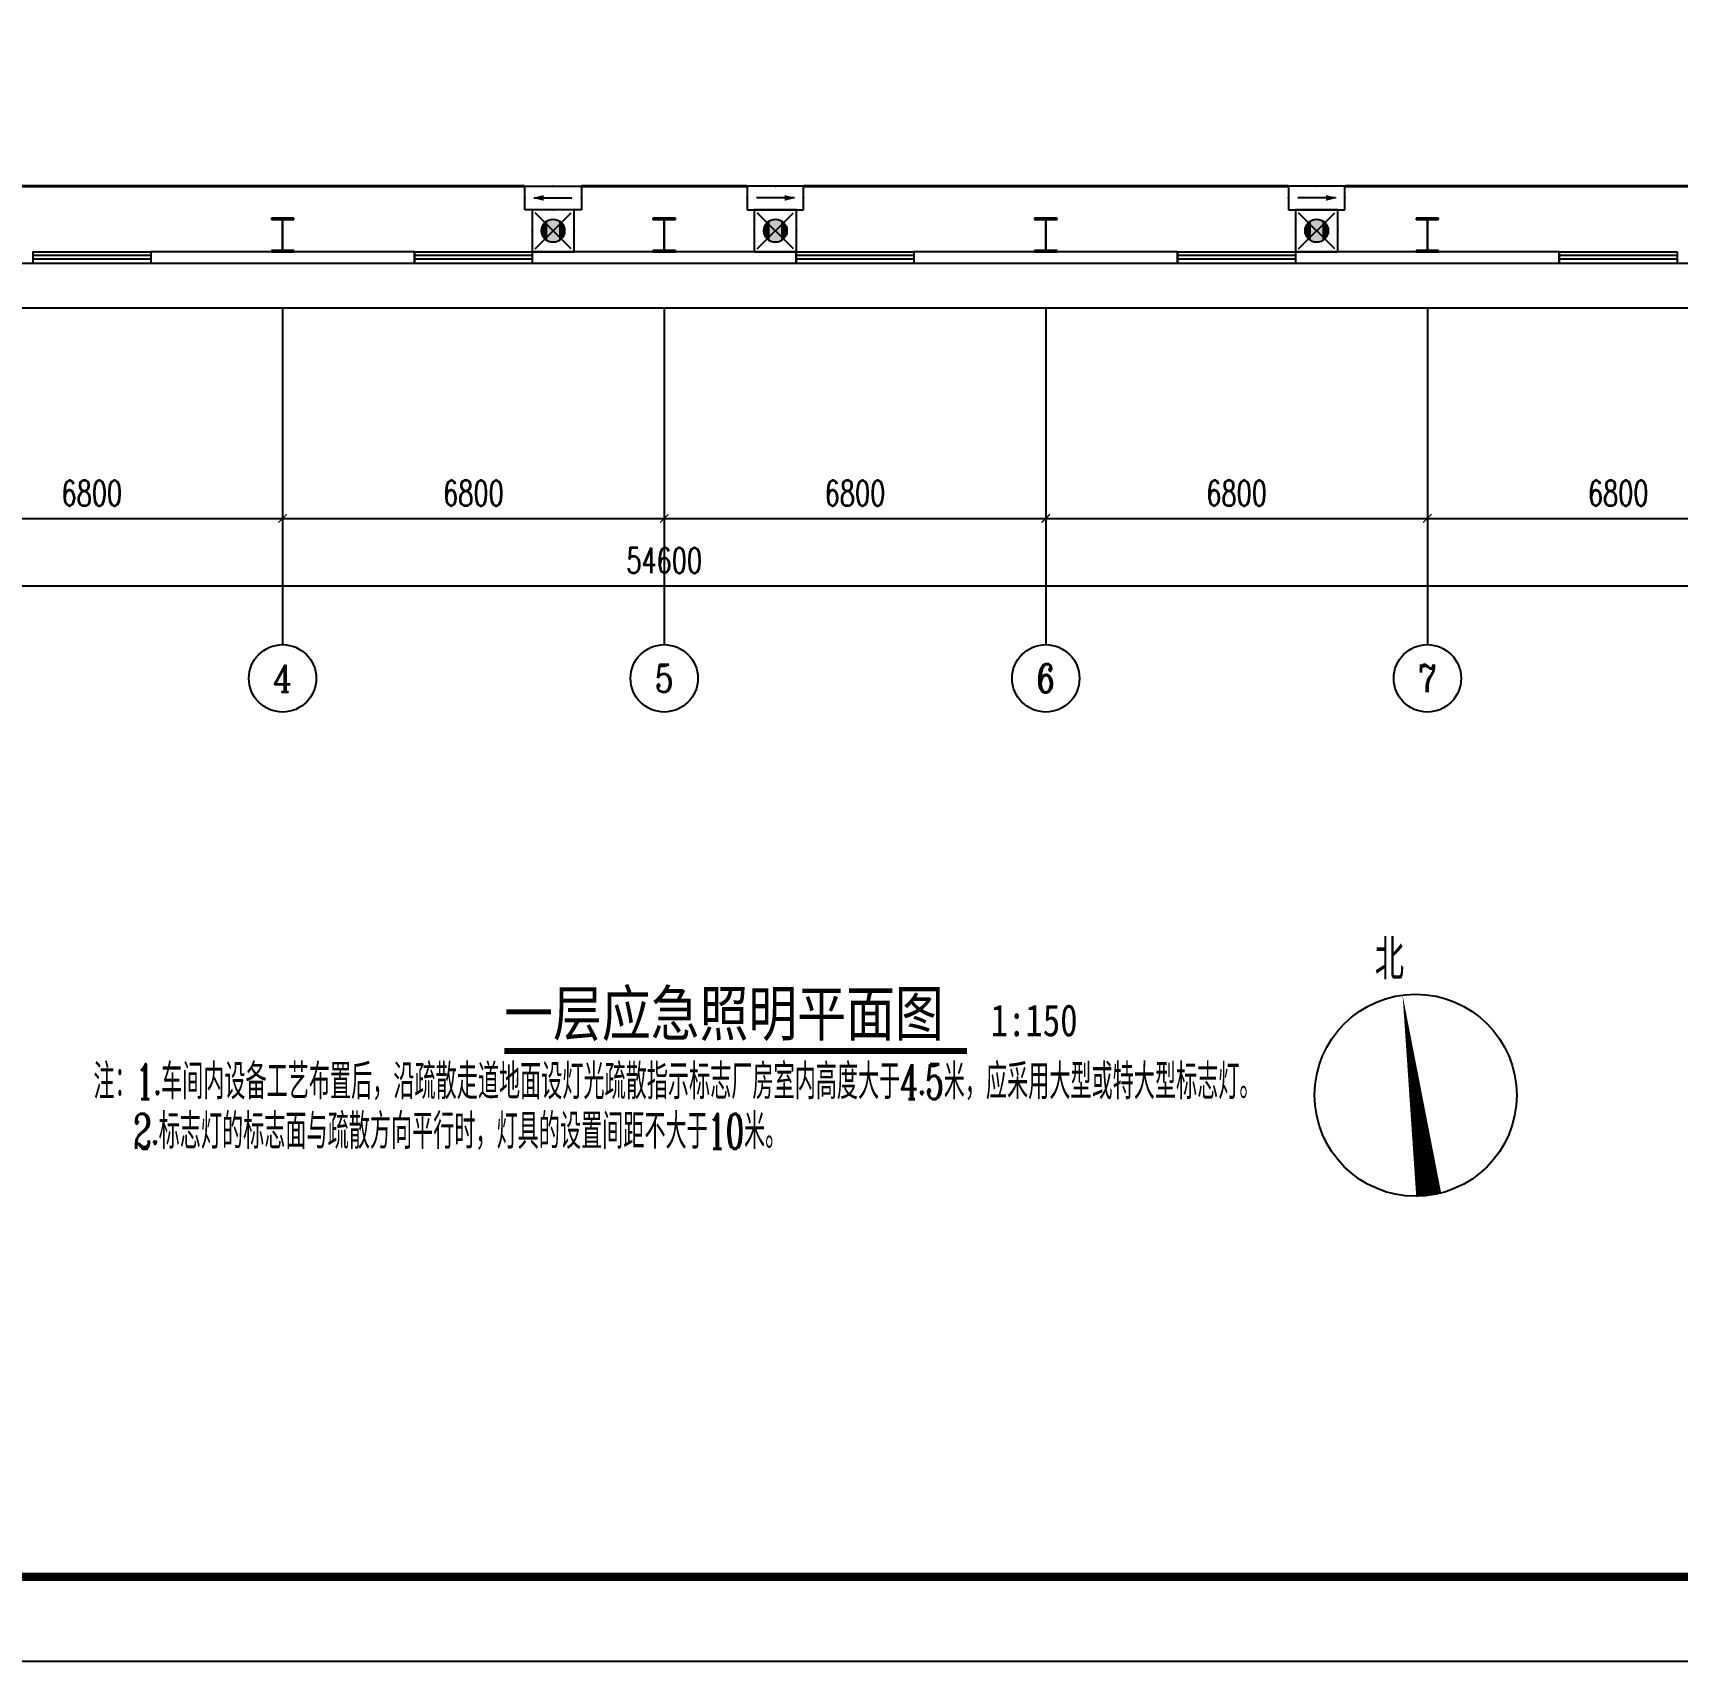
# Model space of a CAD drawing. Extents: x 1728470 to 1835391, y -157368 to 197905.
# Drawn here: x 1759900 to 1789200, y -24012 to 4998 of the extents above; entities that cross this region are included whole.
import ezdxf
from ezdxf.enums import TextEntityAlignment as Align

# ---------------------------------------------------------------- set-up
doc = ezdxf.new("R2010")
doc.units = 0
doc.header["$LTSCALE"] = 1000
doc.header["$MEASUREMENT"] = 0
doc.layers.get('0').update_dxf_attribs({"linetype": 'CONTINUOUS'})
doc.layers.get('DEFPOINTS').update_dxf_attribs({"linetype": 'CONTINUOUS'})
for name, color, linetype in [('AXIS', 3, 'CONTINUOUS'), ('AXIS_TEXT', 7, 'CONTINUOUS'), ('COLUMN', 99, 'CONTINUOUS'), ('DIM_SYMB', 3, 'CONTINUOUS'), ('EQUIP-照明', 3, 'CONTINUOUS'), ('GROUND', 2, 'CONTINUOUS'), ('PUB_TEXT', 7, 'CONTINUOUS'), ('PUB_TITLE', 4, 'CONTINUOUS'), ('TEL_SYMB', 3, 'CONTINUOUS'), ('TWT_TEXT', 7, 'CONTINUOUS'), ('WALL', 9, 'CONTINUOUS'), ('WINDOW', 99, 'CONTINUOUS'), ('WIRE-照明', 1, 'CONTINUOUS')]:
    doc.layers.add(name, color=color, linetype=linetype)
doc.styles.add('_TCH_AXIS', font='COMPLEX', dxfattribs={"bigfont": 'GBCBIG'})
doc.styles.add('_TCH_DIM', font='SIMPLEX', dxfattribs={"bigfont": 'GBCBIG'})
doc.styles.add('COMPLEX', font='COMPLEX')
doc.styles.add('DIM_FONT', font='SIMPLEX', dxfattribs={"width": 0.7, "bigfont": 'GBCBIG'})
doc.styles.get("Standard").update_dxf_attribs({"font": 'gbenor.shx', "bigfont": 'gbcbig.shx'})
doc.styles.add('STY53', font='COMPLEX', dxfattribs={"width": 0.6, "bigfont": 'HZTXT'})
doc.styles.add('新宋体', font='', dxfattribs={"width": 0.8})
doc.styles.get('新宋体').set_extended_font_data('NSimSun')
doc.dimstyles.new('DIMN150', dxfattribs={"dimscale": 1.5, "dimtxt": 300, "dimasz": 100, "dimexe": 250, "dimexo": 300, "dimgap": 150, "dimtad": 1, "dimdec": 0, "dimzin": 0, "dimtxsty": 'DIM_FONT', "dimblk": 'ARCHTICK', "dimcen": 0.09, "dimclrt": 7, "dimazin": 3, "dimtfac": 1, "dimtdec": 0, "dimtix": 1, "dimtmove": 0, "dimatfit": 3, "dimtolj": 1, "dimtzin": 0})

# ---------------------------------------------------------------- blocks, each defined once
blk = doc.blocks.new('_AXISO')
blk.add_circle((0, 0), 0.5)
at = {"layer": 'AXIS_TEXT', "style": 'COMPLEX', "width": 1.041667}
blk.add_attdef('A', text='', height=0.56, dxfattribs=at).set_placement((-0.25, -0.28), (0.25, -0.28), align=Align.FIT)
blk = doc.blocks.new('_ARCHTICK')
at = {"color": 0, "linetype": 'BYBLOCK', "const_width": 0.15}
blk.add_lwpolyline([(-0.5, -0.5), (0.5, 0.5)], dxfattribs=at)
blk = doc.blocks.new('*D48')
at = {"layer": 'AXIS', "color": 0}
for p, q in [((1913817, 67450), (1913817, 62575)), ((1968417, 67450), (1968417, 62575)), ((1913817, 62950), (1968417, 62950))]:
    blk.add_line(p, q, dxfattribs=at)
at = {"layer": 'DEFPOINTS', "color": 0}
for p in [(1913817, 67900), (1968417, 67900), (1968417, 62950)]:
    blk.add_point(p, dxfattribs=at)
at = {"layer": 'AXIS', "color": 0, "xscale": 150, "yscale": 150, "zscale": 150, "rotation": 180}
blk.add_blockref('_ARCHTICK', (1913817, 62950), dxfattribs=at)
at = {"layer": 'AXIS', "color": 0, "xscale": 150, "yscale": 150, "zscale": 150}
blk.add_blockref('_ARCHTICK', (1968417, 62950), dxfattribs=at)
at = {"layer": 'AXIS', "color": 7, "insert": (1941117, 63400), "char_height": 450, "attachment_point": 5, "style": 'DIM_FONT'}
blk.add_mtext('\\A1;54600', dxfattribs=at)
blk = doc.blocks.new('*D52')
at = {"layer": 'AXIS', "color": 0}
for p, q in [((1927517, 67450), (1927517, 63775)), ((1934317, 67450), (1934317, 63775)), ((1927517, 64150), (1934317, 64150))]:
    blk.add_line(p, q, dxfattribs=at)
at = {"layer": 'DEFPOINTS', "color": 0}
for p in [(1927517, 67900), (1934317, 67900), (1934317, 64150)]:
    blk.add_point(p, dxfattribs=at)
at = {"layer": 'AXIS', "color": 0, "xscale": 150, "yscale": 150, "zscale": 150, "rotation": 180}
blk.add_blockref('_ARCHTICK', (1927517, 64150), dxfattribs=at)
at = {"layer": 'AXIS', "color": 0, "xscale": 150, "yscale": 150, "zscale": 150}
blk.add_blockref('_ARCHTICK', (1934317, 64150), dxfattribs=at)
at = {"layer": 'AXIS', "color": 7, "insert": (1930917, 64600), "char_height": 450, "attachment_point": 5, "style": 'DIM_FONT'}
blk.add_mtext('\\A1;6800', dxfattribs=at)
blk = doc.blocks.new('*D53')
at = {"layer": 'AXIS', "color": 0}
for p, q in [((1934317, 67450), (1934317, 63775)), ((1941117, 67450), (1941117, 63775)), ((1934317, 64150), (1941117, 64150))]:
    blk.add_line(p, q, dxfattribs=at)
at = {"layer": 'DEFPOINTS', "color": 0}
for p in [(1934317, 67900), (1941117, 67900), (1941117, 64150)]:
    blk.add_point(p, dxfattribs=at)
at = {"layer": 'AXIS', "color": 0, "xscale": 150, "yscale": 150, "zscale": 150, "rotation": 180}
blk.add_blockref('_ARCHTICK', (1934317, 64150), dxfattribs=at)
at = {"layer": 'AXIS', "color": 0, "xscale": 150, "yscale": 150, "zscale": 150}
blk.add_blockref('_ARCHTICK', (1941117, 64150), dxfattribs=at)
at = {"layer": 'AXIS', "color": 7, "insert": (1937717, 64600), "char_height": 450, "attachment_point": 5, "style": 'DIM_FONT'}
blk.add_mtext('\\A1;6800', dxfattribs=at)
blk = doc.blocks.new('*D54')
at = {"layer": 'AXIS', "color": 0}
for p, q in [((1941117, 67450), (1941117, 63775)), ((1947917, 67450), (1947917, 63775)), ((1941117, 64150), (1947917, 64150))]:
    blk.add_line(p, q, dxfattribs=at)
at = {"layer": 'DEFPOINTS', "color": 0}
for p in [(1941117, 67900), (1947917, 67900), (1947917, 64150)]:
    blk.add_point(p, dxfattribs=at)
at = {"layer": 'AXIS', "color": 0, "xscale": 150, "yscale": 150, "zscale": 150, "rotation": 180}
blk.add_blockref('_ARCHTICK', (1941117, 64150), dxfattribs=at)
at = {"layer": 'AXIS', "color": 0, "xscale": 150, "yscale": 150, "zscale": 150}
blk.add_blockref('_ARCHTICK', (1947917, 64150), dxfattribs=at)
at = {"layer": 'AXIS', "color": 7, "insert": (1944517, 64600), "char_height": 450, "attachment_point": 5, "style": 'DIM_FONT'}
blk.add_mtext('\\A1;6800', dxfattribs=at)
blk = doc.blocks.new('*D55')
at = {"layer": 'AXIS', "color": 0}
for p, q in [((1947917, 67450), (1947917, 63775)), ((1954717, 67450), (1954717, 63775)), ((1947917, 64150), (1954717, 64150))]:
    blk.add_line(p, q, dxfattribs=at)
at = {"layer": 'DEFPOINTS', "color": 0}
for p in [(1947917, 67900), (1954717, 67900), (1954717, 64150)]:
    blk.add_point(p, dxfattribs=at)
at = {"layer": 'AXIS', "color": 0, "xscale": 150, "yscale": 150, "zscale": 150, "rotation": 180}
blk.add_blockref('_ARCHTICK', (1947917, 64150), dxfattribs=at)
at = {"layer": 'AXIS', "color": 0, "xscale": 150, "yscale": 150, "zscale": 150}
blk.add_blockref('_ARCHTICK', (1954717, 64150), dxfattribs=at)
at = {"layer": 'AXIS', "color": 7, "insert": (1951317, 64600), "char_height": 450, "attachment_point": 5, "style": 'DIM_FONT'}
blk.add_mtext('\\A1;6800', dxfattribs=at)
blk = doc.blocks.new('*D56')
at = {"layer": 'AXIS', "color": 0}
for p, q in [((1954717, 67450), (1954717, 63775)), ((1961517, 67450), (1961517, 63775)), ((1954717, 64150), (1961517, 64150))]:
    blk.add_line(p, q, dxfattribs=at)
at = {"layer": 'DEFPOINTS', "color": 0}
for p in [(1954717, 67900), (1961517, 67900), (1961517, 64150)]:
    blk.add_point(p, dxfattribs=at)
at = {"layer": 'AXIS', "color": 0, "xscale": 150, "yscale": 150, "zscale": 150, "rotation": 180}
blk.add_blockref('_ARCHTICK', (1954717, 64150), dxfattribs=at)
at = {"layer": 'AXIS', "color": 0, "xscale": 150, "yscale": 150, "zscale": 150}
blk.add_blockref('_ARCHTICK', (1961517, 64150), dxfattribs=at)
at = {"layer": 'AXIS', "color": 7, "insert": (1958117, 64600), "char_height": 450, "attachment_point": 5, "style": 'DIM_FONT'}
blk.add_mtext('\\A1;6800', dxfattribs=at)
blk = doc.blocks.new('$TCHSYS$WIN2D')
for p, q in [((-0.5, 0.5), (0.5, 0.5)), ((-0.5, 0.5), (-0.5, -0.5)), ((0.5, 0.5), (0.5, -0.5)), ((0.5, 0.167), (-0.5, 0.167)), ((0.5, -0.167), (-0.5, -0.167)), ((-0.5, -0.5), (0.5, -0.5))]:
    blk.add_line(p, q)
blk = doc.blocks.new('$EQUIP$00001167')
for p, q in [((-0.429, 0.429), (0.429, -0.429)), ((-0.429, -0.429), (0.429, 0.429))]:
    blk.add_line(p, q)
blk.add_lwpolyline([(-0.5, 0.5), (-0.5, -0.5), (0.5, -0.5), (0.5, 0.5)], close=True)
blk.add_circle((0, 0), 0.275)
for p in [(0, 0.5), (-0.5, 0), (0.5, 0), (0, -0.5)]:
    blk.add_point(p)
for points in [[(-0.238, 0.137), (0.238, 0.137), (-0.275, 0), (0.275, 0)], [(-0.238, -0.137), (0.238, -0.137), (-0.275, 0), (0.275, 0)], [(-0.137, 0.238), (0.137, 0.238), (-0.238, 0.137), (0.238, 0.137)], [(0, 0.275), (0, 0.275), (-0.137, 0.238), (0.137, 0.238)], [(-0.137, -0.238), (0.137, -0.238), (-0.238, -0.137), (0.238, -0.137)], [(0, -0.275), (0, -0.275), (-0.137, -0.238), (0.137, -0.238)]]:
    blk.add_solid(points)
at = {"flags": 9}
blk.add_attdef('A', (0, 0), '', height=0.00002, dxfattribs=at)
blk = doc.blocks.new('$EQUIP$00001686')
for p, q in [((0.72, 0.6), (-0.72, 0.6)), ((-0.72, 0.6), (-0.72, 0)), ((0.72, 0), (0.72, 0.6)), ((-0.72, 0), (0.72, 0))]:
    blk.add_line(p, q)
at = {"color": 7}
blk.add_line((-0.48, 0.3), (0.48, 0.3), dxfattribs=at)
for p in [(0, 0.6), (-0.72, 0.3), (0, 0), (0.72, 0.3)]:
    blk.add_point(p)
blk.add_solid([(-0.24, 0.228), (-0.528, 0.3), (-0.24, 0.372)])
blk = doc.blocks.new('DFW32')
at = {"layer": 'AXIS', "color": 8}
for p, q in [((1934316.8, 67900.2), (1934316.8, 61900.2)), ((1941116.8, 67900.2), (1941116.8, 61900.2)), ((1947916.8, 67900.2), (1947916.8, 61900.2)), ((1954716.8, 67900.2), (1954716.8, 61900.2))]:
    blk.add_line(p, q, dxfattribs=at)
at = {"layer": 'COLUMN', "color": 8}
for p, q in [((1934516.8, 69500.2), (1934116.8, 69500.2)), ((1934116.8, 69500.2), (1934116.8, 69478.2)), ((1934116.8, 69478.2), (1934305.8, 69478.2)), ((1934305.8, 69478.2), (1934310.8, 69473.2)), ((1934310.8, 69473.2), (1934310.8, 68927.2)), ((1934322.8, 69473.2), (1934327.8, 69478.2)), ((1934322.8, 68927.2), (1934322.8, 69473.2)), ((1934327.8, 69478.2), (1934516.8, 69478.2)), ((1934516.8, 69478.2), (1934516.8, 69500.2)), ((1941316.8, 69500.2), (1940916.8, 69500.2)), ((1940916.8, 69500.2), (1940916.8, 69478.2)), ((1940916.8, 69478.2), (1941105.8, 69478.2)), ((1941105.8, 69478.2), (1941110.8, 69473.2)), ((1941110.8, 69473.2), (1941110.8, 68927.2)), ((1941122.8, 69473.2), (1941127.8, 69478.2)), ((1941122.8, 68927.2), (1941122.8, 69473.2)), ((1941127.8, 69478.2), (1941316.8, 69478.2)), ((1941316.8, 69478.2), (1941316.8, 69500.2)), ((1948116.8, 69500.2), (1947716.8, 69500.2)), ((1947716.8, 69500.2), (1947716.8, 69478.2)), ((1947716.8, 69478.2), (1947905.8, 69478.2)), ((1947905.8, 69478.2), (1947910.8, 69473.2)), ((1947910.8, 69473.2), (1947910.8, 68927.2)), ((1947922.8, 69473.2), (1947927.8, 69478.2)), ((1947922.8, 68927.2), (1947922.8, 69473.2)), ((1947927.8, 69478.2), (1948116.8, 69478.2)), ((1948116.8, 69478.2), (1948116.8, 69500.2)), ((1954916.8, 69500.2), (1954516.8, 69500.2)), ((1954516.8, 69500.2), (1954516.8, 69478.2)), ((1954516.8, 69478.2), (1954705.8, 69478.2)), ((1954705.8, 69478.2), (1954710.8, 69473.2)), ((1954710.8, 69473.2), (1954710.8, 68927.2)), ((1954722.8, 69473.2), (1954727.8, 69478.2)), ((1954722.8, 68927.2), (1954722.8, 69473.2)), ((1954727.8, 69478.2), (1954916.8, 69478.2)), ((1954916.8, 69478.2), (1954916.8, 69500.2)), ((1934305.8, 68922.2), (1934116.8, 68922.2)), ((1934116.8, 68922.2), (1934116.8, 68900.2)), ((1934116.8, 68900.2), (1934516.8, 68900.2)), ((1934310.8, 68927.2), (1934305.8, 68922.2)), ((1934327.8, 68922.2), (1934322.8, 68927.2)), ((1934516.8, 68922.2), (1934327.8, 68922.2)), ((1934516.8, 68900.2), (1934516.8, 68922.2)), ((1941105.8, 68922.2), (1940916.8, 68922.2)), ((1940916.8, 68922.2), (1940916.8, 68900.2)), ((1940916.8, 68900.2), (1941316.8, 68900.2)), ((1941110.8, 68927.2), (1941105.8, 68922.2)), ((1941127.8, 68922.2), (1941122.8, 68927.2)), ((1941316.8, 68922.2), (1941127.8, 68922.2)), ((1941316.8, 68900.2), (1941316.8, 68922.2)), ((1947905.8, 68922.2), (1947716.8, 68922.2)), ((1947716.8, 68922.2), (1947716.8, 68900.2)), ((1947716.8, 68900.2), (1948116.8, 68900.2)), ((1947910.8, 68927.2), (1947905.8, 68922.2)), ((1947927.8, 68922.2), (1947922.8, 68927.2)), ((1948116.8, 68922.2), (1947927.8, 68922.2)), ((1948116.8, 68900.2), (1948116.8, 68922.2)), ((1954705.8, 68922.2), (1954516.8, 68922.2)), ((1954516.8, 68922.2), (1954516.8, 68900.2)), ((1954516.8, 68900.2), (1954916.8, 68900.2)), ((1954710.8, 68927.2), (1954705.8, 68922.2)), ((1954727.8, 68922.2), (1954722.8, 68927.2)), ((1954916.8, 68922.2), (1954727.8, 68922.2)), ((1954916.8, 68900.2), (1954916.8, 68922.2))]:
    blk.add_line(p, q, dxfattribs=at)
at = {"layer": 'GROUND', "color": 8}
for p, q in [((1913816.8, 68700.2), (1968416.8, 68700.2)), ((1913016.8, 67900.2), (1969216.8, 67900.2))]:
    blk.add_line(p, q, dxfattribs=at)
at = {"layer": 'WALL', "color": 8}
for p, q in [((1934116.8, 68900.2), (1931966.8, 68900.2)), ((1931966.8, 68900.2), (1931966.8, 68700.2)), ((1936666.8, 68900.2), (1934516.8, 68900.2)), ((1936666.8, 68700.2), (1936666.8, 68900.2)), ((1940916.8, 68900.2), (1938766.8, 68900.2)), ((1938766.8, 68900.2), (1938766.8, 68700.2)), ((1943466.8, 68900.2), (1941316.8, 68900.2)), ((1943466.8, 68700.2), (1943466.8, 68900.2)), ((1947716.8, 68900.2), (1945566.8, 68900.2)), ((1945566.8, 68900.2), (1945566.8, 68700.2)), ((1950266.8, 68900.2), (1948116.8, 68900.2)), ((1950266.8, 68700.2), (1950266.8, 68900.2)), ((1954516.8, 68900.2), (1952366.8, 68900.2)), ((1952366.8, 68900.2), (1952366.8, 68700.2)), ((1957066.8, 68900.2), (1954916.8, 68900.2)), ((1957066.8, 68700.2), (1957066.8, 68900.2)), ((1931966.8, 68700.2), (1934316.8, 68700.2)), ((1934316.8, 68700.2), (1936666.8, 68700.2)), ((1938766.8, 68700.2), (1941116.8, 68700.2)), ((1941116.8, 68700.2), (1943466.8, 68700.2)), ((1945566.8, 68700.2), (1947916.8, 68700.2)), ((1947916.8, 68700.2), (1950266.8, 68700.2)), ((1952366.8, 68700.2), (1954716.8, 68700.2)), ((1954716.8, 68700.2), (1957066.8, 68700.2))]:
    blk.add_line(p, q, dxfattribs=at)
at = {"layer": 'AXIS', "color": 8}
ref = blk.add_blockref('_AXISO', (1934316.8, 61300.2), dxfattribs=dict(at, xscale=1200, yscale=1200, zscale=1200))
ref.add_attrib('A', '4', dxfattribs={"layer": 'AXIS_TEXT', "color": 8, "height": 480.7, "style": '_TCH_AXIS', "width": 0.9375}).set_placement((1934145.1, 61059.8), (1934488.5, 61059.8), align=Align.FIT)
ref = blk.add_blockref('_AXISO', (1941116.8, 61300.2), dxfattribs=dict(at, xscale=1200, yscale=1200, zscale=1200))
ref.add_attrib('A', '5', dxfattribs={"layer": 'AXIS_TEXT', "color": 8, "height": 493.2, "style": '_TCH_AXIS'}).set_placement((1940952.4, 61053.6), (1941281.2, 61053.6), align=Align.FIT)
ref = blk.add_blockref('_AXISO', (1947916.8, 61300.2), dxfattribs=dict(at, xscale=1200, yscale=1200, zscale=1200))
ref.add_attrib('A', '6', dxfattribs={"layer": 'AXIS_TEXT', "color": 8, "height": 506.1, "style": '_TCH_AXIS', "width": 0.928571}).set_placement((1947760.1, 61047.1), (1948073.4, 61047.1), align=Align.FIT)
ref = blk.add_blockref('_AXISO', (1954716.8, 61300.2), dxfattribs=dict(at, xscale=1200, yscale=1200, zscale=1200))
ref.add_attrib('A', '7', dxfattribs={"layer": 'AXIS_TEXT', "color": 8, "height": 493.2, "style": '_TCH_AXIS'}).set_placement((1954552.4, 61053.6), (1954881.2, 61053.6), align=Align.FIT)
at = {"layer": 'WINDOW', "color": 8, "xscale": 2100, "yscale": 200, "zscale": 2100}
for p in [(1930916.8, 68800.2), (1937716.8, 68800.2), (1944516.8, 68800.2), (1951316.8, 68800.2), (1958116.8, 68800.2)]:
    blk.add_blockref('$TCHSYS$WIN2D', p, dxfattribs=at)
at = {"layer": 'AXIS', "color": 8}
for p1, p2, distance, picture, middle in [((1913816.8, 67900.2), (1968416.8, 67900.2), -4950, '*D48', (1941116.8, 63400.2)), ((1927516.8, 67900.2), (1934316.8, 67900.2), -3750, '*D52', (1930916.8, 64600.2)), ((1934316.8, 67900.2), (1941116.8, 67900.2), -3750, '*D53', (1937716.8, 64600.2)), ((1941116.8, 67900.2), (1947916.8, 67900.2), -3750, '*D54', (1944516.8, 64600.2)), ((1947916.8, 67900.2), (1954716.8, 67900.2), -3750, '*D55', (1951316.8, 64600.2)), ((1954716.8, 67900.2), (1961516.8, 67900.2), -3750, '*D56', (1958116.8, 64600.2))]:
    dim = blk.add_aligned_dim(p1=p1, p2=p2, distance=distance, dimstyle='DIMN150', dxfattribs=at)
    dim.commit()
    dim.dimension.update_dxf_attribs({"geometry": picture, "text_midpoint": middle})

msp = doc.modelspace()

# ---------------------------------------------------------------- linework, layer by layer
at = {"layer": 'DIM_SYMB'}
msp.add_lwpolyline([(1784775, -15715, 450, 0, 0), (1784308, -12145, 0, 0, 0)], format="xyseb", dxfattribs=at)
msp.add_circle((1784541, -13930), 1800, dxfattribs=at)
at = {"layer": 'PUB_TITLE'}
msp.add_lwpolyline([(1728675, -24012), (1817775, -24012), (1817775, 38988), (1728675, 38988)], close=True, dxfattribs=at)
at = {"layer": 'PUB_TITLE', "const_width": 150}
msp.add_lwpolyline([(1732425, -22512), (1816275, -22512), (1816275, 37488), (1732425, 37488)], close=True, dxfattribs=at)
at = {"layer": 'TEL_SYMB', "color": 1, "const_width": 105}
msp.add_lwpolyline([(1768299, -13142), (1776547, -13142)], dxfattribs=at)
at = {"layer": 'WIRE-照明', "linetype": 'CONTINUOUS', "const_width": 52.5}
for points in [[(1759652, 2268), (1768666, 2268)], [(1769674, 2268), (1772627, 2268)], [(1773635, 2268), (1782273, 2268)], [(1783281, 2268), (1792971, 2268)]]:
    msp.add_lwpolyline(points, dxfattribs=at)

# ---------------------------------------------------------------- block references
msp.add_blockref('DFW32', (-169967, -67802))
at = {"layer": 'EQUIP-照明'}
for name, p, xscale, yscale, zscale, rotation in [('$EQUIP$00001686', (1769170, 2268), -700, 700, 700, 180), ('$EQUIP$00001686', (1773131, 2268), 700, 700, 700, 180), ('$EQUIP$00001686', (1782777, 2268), 700, 700, 700, 180), ('$EQUIP$00001167', (1769170, 1473), 750, 750, 750, 90), ('$EQUIP$00001167', (1773131, 1473), 750, 750, 750, 90), ('$EQUIP$00001167', (1782777, 1473), 750, 750, 750, 90)]:
    msp.add_blockref(name, p, dxfattribs=dict(at, xscale=xscale, yscale=yscale, zscale=zscale, rotation=rotation))

# ---------------------------------------------------------------- texts
at = {"layer": 'PUB_TEXT', "style": '_TCH_DIM'}
msp.add_text('北', height=723, dxfattribs=at).set_placement((1783813, -11875))
at = {"layer": 'TWT_TEXT', "color": 1, "style": '新宋体', "width": 0.8}
for s, height, p in [('一层应急照明平面图', 797.5, (1768299, -12870)), ('1:150', 569.6, (1776967, -12879))]:
    msp.add_text(s, height=height, dxfattribs=at).set_placement(p)
at = {"layer": 'WIRE-照明', "color": 3, "linetype": 'CONTINUOUS', "style": 'STY53', "width": 0.6}
for s, p in [('注：1.车间内设备工艺布置后，沿疏散走道地面设灯光疏散指示标志厂房室内高度大于4.5米，应采用大型或特大型标志灯。', (1760980, -14001)), ('2.标志灯的标志面与疏散方向平行时，灯具的设置间距不大于10米。', (1761690, -14886))]:
    msp.add_text(s, height=627.26, dxfattribs=at).set_placement(p)

doc.saveas('drawing.dxf')
